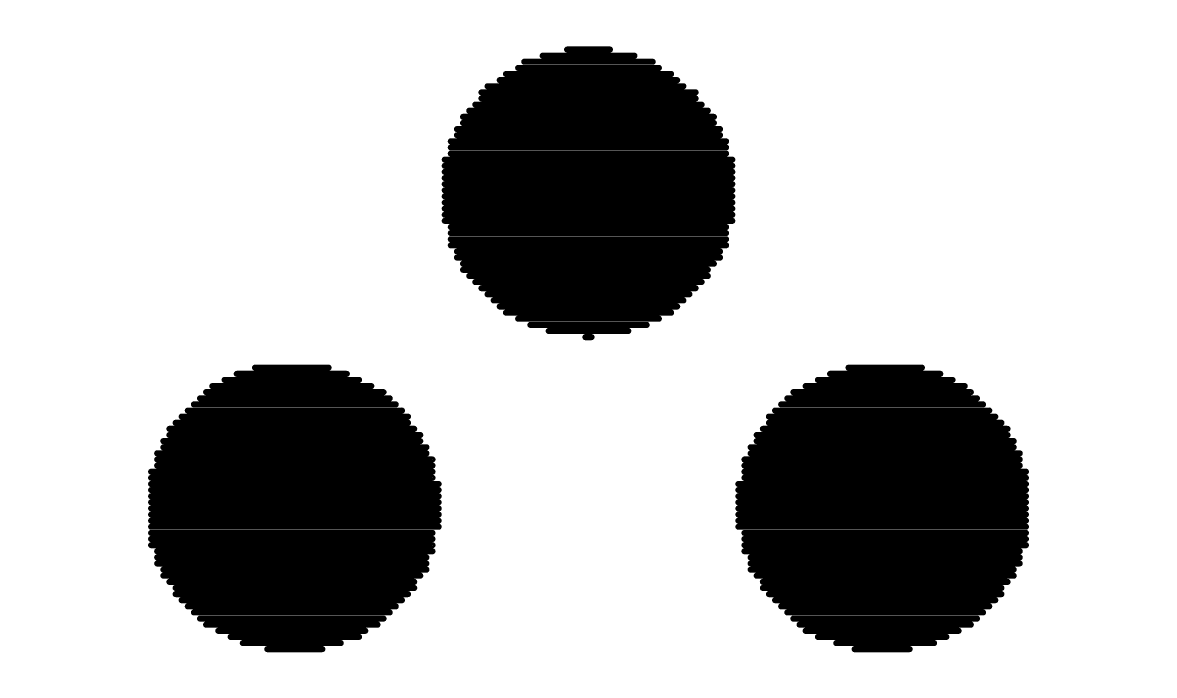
# Model space of a CAD drawing. Header units: millimetres. Extents: x -46.4 to 46.4, y -47.3 to 46.4.
# Drawn here: x -21.236 to -20.061, y -1.958 to -1.281 of the extents above; entities that cross this region are included whole.
import ezdxf

# ---------------------------------------------------------------- set-up
doc = ezdxf.new("R2010")
doc.units = ezdxf.units.MM
doc.layers.add('BottomOverlay', color=54, linetype='Continuous')
doc.layers.add('Mechanical1', color=6, linetype='Continuous')

# ---------------------------------------------------------------- blocks, each defined once
blk = doc.blocks.new('________2')
at = {"layer": 'BottomOverlay', "const_width": 0.00635}
for points in [[(3.3289, -4.3087), (3.3734, -4.3087)], [(3.2845, -4.3214), (3.4178, -4.3214)], [(3.3035, -4.3151), (3.3988, -4.3151)], [(3.2654, -4.3341), (3.4369, -4.3341)], [(3.2781, -4.3278), (3.4242, -4.3278)], [(3.2464, -4.3468), (3.4496, -4.3468)], [(3.2591, -4.3405), (3.4432, -4.3405)], [(3.24, -4.3532), (3.4623, -4.3532)], [(3.24, -4.3595), (3.4623, -4.3595)], [(3.2273, -4.3722), (3.475, -4.3722)], [(3.2337, -4.3659), (3.4686, -4.3659)], [(3.221, -4.3786), (3.4813, -4.3786)], [(3.221, -4.3849), (3.4813, -4.3849)], [(3.2146, -4.3913), (3.4877, -4.3913)], [(3.2083, -4.404), (3.494, -4.404)], [(3.2146, -4.3976), (3.4877, -4.3976)], [(3.2083, -4.4103), (3.494, -4.4103)], [(3.2083, -4.4167), (3.494, -4.4167)], [(3.2019, -4.423), (3.5004, -4.423)], [(3.2019, -4.4294), (3.5004, -4.4294)], [(3.2019, -4.4357), (3.5004, -4.4357)], [(3.2019, -4.4421), (3.5004, -4.4421)], [(3.2019, -4.4484), (3.5004, -4.4484)], [(3.2019, -4.4548), (3.5004, -4.4548)], [(3.2019, -4.4611), (3.5004, -4.4611)], [(3.2019, -4.4675), (3.5004, -4.4675)], [(3.2019, -4.4738), (3.5004, -4.4738)], [(3.2019, -4.4802), (3.5004, -4.4802)], [(3.2019, -4.4865), (3.5004, -4.4865)], [(3.2083, -4.4929), (3.494, -4.4929)], [(3.2083, -4.4992), (3.494, -4.4992)], [(3.2083, -4.5056), (3.494, -4.5056)], [(3.2083, -4.5119), (3.494, -4.5119)], [(3.2146, -4.5183), (3.4877, -4.5183)], [(3.2146, -4.5246), (3.4877, -4.5246)], [(3.221, -4.531), (3.4813, -4.531)], [(3.221, -4.5373), (3.475, -4.5373)], [(3.2273, -4.5437), (3.475, -4.5437)], [(3.2337, -4.55), (3.4686, -4.55)], [(3.24, -4.5564), (3.4623, -4.5564)], [(3.2464, -4.5627), (3.4559, -4.5627)], [(3.2527, -4.5691), (3.4496, -4.5691)], [(3.2591, -4.5754), (3.4432, -4.5754)], [(3.2654, -4.5818), (3.4369, -4.5818)], [(3.2781, -4.5881), (3.4242, -4.5881)], [(3.2908, -4.5945), (3.4115, -4.5945)], [(3.3099, -4.6008), (3.3924, -4.6008)], [(3.348, -4.6072), (3.3543, -4.6072)], [(3.0051, -4.6389), (3.0813, -4.6389)], [(3.621, -4.6389), (3.6972, -4.6389)], [(2.9733, -4.6516), (3.113, -4.6516)], [(2.986, -4.6453), (3.1003, -4.6453)], [(3.5893, -4.6516), (3.729, -4.6516)], [(3.602, -4.6453), (3.7163, -4.6453)], [(2.9543, -4.6643), (3.1384, -4.6643)], [(2.9606, -4.658), (3.1257, -4.658)], [(3.5639, -4.6643), (3.748, -4.6643)], [(3.5766, -4.658), (3.7417, -4.658)], [(2.9416, -4.677), (3.1511, -4.677)], [(2.9479, -4.6707), (3.1448, -4.6707)], [(3.5512, -4.677), (3.7607, -4.677)], [(3.5575, -4.6707), (3.7544, -4.6707)], [(2.9289, -4.6897), (3.1638, -4.6897)], [(2.9352, -4.6834), (3.1575, -4.6834)], [(3.5385, -4.6897), (3.7734, -4.6897)], [(3.5448, -4.6834), (3.7671, -4.6834)], [(2.9225, -4.6961), (3.1638, -4.6961)], [(3.5385, -4.6961), (3.7798, -4.6961)], [(2.9162, -4.7024), (3.1702, -4.7024)], [(2.9162, -4.7088), (3.1765, -4.7088)], [(3.5258, -4.7088), (3.7861, -4.7088)], [(3.5321, -4.7024), (3.7861, -4.7024)], [(2.9098, -4.7151), (3.1765, -4.7151)], [(2.9098, -4.7215), (3.1829, -4.7215)], [(3.5194, -4.7215), (3.7925, -4.7215)], [(3.5258, -4.7151), (3.7925, -4.7151)], [(2.9035, -4.7278), (3.1829, -4.7278)], [(2.9035, -4.7342), (3.1892, -4.7342)], [(3.5131, -4.7342), (3.7988, -4.7342)], [(3.5194, -4.7278), (3.7988, -4.7278)], [(2.8971, -4.7469), (3.1892, -4.7469)], [(2.9035, -4.7405), (3.1892, -4.7405)], [(3.5131, -4.7405), (3.7988, -4.7405)], [(3.5131, -4.7469), (3.8052, -4.7469)], [(2.8971, -4.7532), (3.1892, -4.7532)], [(2.8971, -4.7596), (3.1956, -4.7596)], [(3.5067, -4.7596), (3.8052, -4.7596)], [(3.5131, -4.7532), (3.8052, -4.7532)], [(2.8971, -4.7659), (3.1956, -4.7659)], [(2.8971, -4.7723), (3.1956, -4.7723)], [(3.5067, -4.7659), (3.8052, -4.7659)], [(3.5067, -4.7723), (3.8052, -4.7723)], [(2.8971, -4.7786), (3.1956, -4.7786)], [(3.5067, -4.7786), (3.8052, -4.7786)], [(2.8971, -4.785), (3.1956, -4.785)], [(2.8971, -4.7913), (3.1956, -4.7913)], [(3.5067, -4.785), (3.8052, -4.785)], [(3.5067, -4.7913), (3.8052, -4.7913)], [(2.8971, -4.7977), (3.1956, -4.7977)], [(2.8971, -4.804), (3.1956, -4.804)], [(3.5067, -4.7977), (3.8052, -4.7977)], [(3.5067, -4.804), (3.8052, -4.804)], [(2.8971, -4.8104), (3.1892, -4.8104)], [(2.8971, -4.8167), (3.1892, -4.8167)], [(3.5131, -4.8104), (3.8052, -4.8104)], [(3.5131, -4.8167), (3.8052, -4.8167)], [(2.8971, -4.8231), (3.1892, -4.8231)], [(2.9035, -4.8294), (3.1892, -4.8294)], [(3.5131, -4.8231), (3.8052, -4.8231)], [(3.5131, -4.8294), (3.7988, -4.8294)], [(2.9035, -4.8358), (3.1829, -4.8358)], [(2.9035, -4.8421), (3.1829, -4.8421)], [(3.5194, -4.8358), (3.7988, -4.8358)], [(3.5194, -4.8421), (3.7988, -4.8421)], [(2.9098, -4.8485), (3.1829, -4.8485)], [(2.9098, -4.8548), (3.1765, -4.8548)], [(3.5194, -4.8485), (3.7925, -4.8485)], [(3.5258, -4.8548), (3.7925, -4.8548)], [(2.9162, -4.8612), (3.1702, -4.8612)], [(3.5321, -4.8612), (3.7861, -4.8612)], [(2.9225, -4.8675), (3.1702, -4.8675)], [(2.9225, -4.8739), (3.1638, -4.8739)], [(3.5321, -4.8675), (3.7798, -4.8675)], [(3.5385, -4.8739), (3.7798, -4.8739)], [(2.9289, -4.8802), (3.1575, -4.8802)], [(2.9352, -4.8866), (3.1511, -4.8866)], [(3.5448, -4.8802), (3.7734, -4.8802)], [(3.5512, -4.8866), (3.7671, -4.8866)], [(2.9416, -4.8929), (3.1448, -4.8929)], [(2.9479, -4.8993), (3.1384, -4.8993)], [(3.5575, -4.8929), (3.7607, -4.8929)], [(3.5639, -4.8993), (3.7544, -4.8993)], [(2.9543, -4.9056), (3.1321, -4.9056)], [(2.967, -4.912), (3.1194, -4.912)], [(3.5702, -4.9056), (3.748, -4.9056)], [(3.5766, -4.912), (3.7353, -4.912)], [(2.9797, -4.9183), (3.113, -4.9183)], [(2.9924, -4.9247), (3.094, -4.9247)], [(3.5893, -4.9183), (3.7226, -4.9183)], [(3.6083, -4.9247), (3.7099, -4.9247)], [(3.0178, -4.931), (3.0749, -4.931)], [(3.6274, -4.931), (3.6845, -4.931)]]:
    blk.add_lwpolyline(points, dxfattribs=at)
at = {"layer": 'BottomOverlay', "const_width": 0.00317}
for points in [[(3.3274, -4.3087, 1), (3.3305, -4.3087, 1)], [(3.3718, -4.3087, 1), (3.375, -4.3087, 1)], [(3.2829, -4.3214, 1), (3.2861, -4.3214, 1)], [(3.302, -4.3151, 1), (3.3051, -4.3151, 1)], [(3.3972, -4.3151, 1), (3.4004, -4.3151, 1)], [(3.4163, -4.3214, 1), (3.4194, -4.3214, 1)], [(3.2639, -4.3341, 1), (3.267, -4.3341, 1)], [(3.2766, -4.3278, 1), (3.2797, -4.3278, 1)], [(3.4226, -4.3278, 1), (3.4258, -4.3278, 1)], [(3.4353, -4.3341, 1), (3.4385, -4.3341, 1)], [(3.2448, -4.3468, 1), (3.248, -4.3468, 1)], [(3.2575, -4.3405, 1), (3.2607, -4.3405, 1)], [(3.4417, -4.3405, 1), (3.4448, -4.3405, 1)], [(3.448, -4.3468, 1), (3.4512, -4.3468, 1)], [(3.2385, -4.3532, 1), (3.2416, -4.3532, 1)], [(3.2385, -4.3595, 1), (3.2416, -4.3595, 1)], [(3.4607, -4.3532, 1), (3.4639, -4.3532, 1)], [(3.4607, -4.3595, 1), (3.4639, -4.3595, 1)], [(3.2258, -4.3722, 1), (3.2289, -4.3722, 1)], [(3.2321, -4.3659, 1), (3.2353, -4.3659, 1)], [(3.4671, -4.3659, 1), (3.4702, -4.3659, 1)], [(3.4734, -4.3722, 1), (3.4766, -4.3722, 1)], [(3.2194, -4.3786, 1), (3.2226, -4.3786, 1)], [(3.2194, -4.3849, 1), (3.2226, -4.3849, 1)], [(3.4798, -4.3786, 1), (3.4829, -4.3786, 1)], [(3.4798, -4.3849, 1), (3.4829, -4.3849, 1)], [(3.2131, -4.3913, 1), (3.2162, -4.3913, 1)], [(3.4861, -4.3913, 1), (3.4893, -4.3913, 1)], [(3.2067, -4.404, 1), (3.2099, -4.404, 1)], [(3.2131, -4.3976, 1), (3.2162, -4.3976, 1)], [(3.4861, -4.3976, 1), (3.4893, -4.3976, 1)], [(3.4925, -4.404, 1), (3.4956, -4.404, 1)], [(3.2067, -4.4103, 1), (3.2099, -4.4103, 1)], [(3.2067, -4.4167, 1), (3.2099, -4.4167, 1)], [(3.4925, -4.4103, 1), (3.4956, -4.4103, 1)], [(3.4925, -4.4167, 1), (3.4956, -4.4167, 1)], [(3.2004, -4.423, 1), (3.2035, -4.423, 1)], [(3.2004, -4.4294, 1), (3.2035, -4.4294, 1)], [(3.4988, -4.423, 1), (3.502, -4.423, 1)], [(3.4988, -4.4294, 1), (3.502, -4.4294, 1)], [(3.2004, -4.4357, 1), (3.2035, -4.4357, 1)], [(3.2004, -4.4421, 1), (3.2035, -4.4421, 1)], [(3.4988, -4.4357, 1), (3.502, -4.4357, 1)], [(3.4988, -4.4421, 1), (3.502, -4.4421, 1)], [(3.2004, -4.4484, 1), (3.2035, -4.4484, 1)], [(3.2004, -4.4548, 1), (3.2035, -4.4548, 1)], [(3.4988, -4.4484, 1), (3.502, -4.4484, 1)], [(3.4988, -4.4548, 1), (3.502, -4.4548, 1)], [(3.2004, -4.4611, 1), (3.2035, -4.4611, 1)], [(3.4988, -4.4611, 1), (3.502, -4.4611, 1)], [(3.2004, -4.4675, 1), (3.2035, -4.4675, 1)], [(3.2004, -4.4738, 1), (3.2035, -4.4738, 1)], [(3.4988, -4.4675, 1), (3.502, -4.4675, 1)], [(3.4988, -4.4738, 1), (3.502, -4.4738, 1)], [(3.2004, -4.4802, 1), (3.2035, -4.4802, 1)], [(3.2004, -4.4865, 1), (3.2035, -4.4865, 1)], [(3.4988, -4.4802, 1), (3.502, -4.4802, 1)], [(3.4988, -4.4865, 1), (3.502, -4.4865, 1)], [(3.2067, -4.4929, 1), (3.2099, -4.4929, 1)], [(3.2067, -4.4992, 1), (3.2099, -4.4992, 1)], [(3.4925, -4.4929, 1), (3.4956, -4.4929, 1)], [(3.4925, -4.4992, 1), (3.4956, -4.4992, 1)], [(3.2067, -4.5056, 1), (3.2099, -4.5056, 1)], [(3.2067, -4.5119, 1), (3.2099, -4.5119, 1)], [(3.4925, -4.5056, 1), (3.4956, -4.5056, 1)], [(3.4925, -4.5119, 1), (3.4956, -4.5119, 1)], [(3.2131, -4.5183, 1), (3.2162, -4.5183, 1)], [(3.2131, -4.5246, 1), (3.2162, -4.5246, 1)], [(3.4861, -4.5183, 1), (3.4893, -4.5183, 1)], [(3.4861, -4.5246, 1), (3.4893, -4.5246, 1)], [(3.2194, -4.531, 1), (3.2226, -4.531, 1)], [(3.2194, -4.5373, 1), (3.2226, -4.5373, 1)], [(3.4734, -4.5373, 1), (3.4766, -4.5373, 1)], [(3.4798, -4.531, 1), (3.4829, -4.531, 1)], [(3.2258, -4.5437, 1), (3.2289, -4.5437, 1)], [(3.4734, -4.5437, 1), (3.4766, -4.5437, 1)], [(3.2321, -4.55, 1), (3.2353, -4.55, 1)], [(3.2385, -4.5564, 1), (3.2416, -4.5564, 1)], [(3.4607, -4.5564, 1), (3.4639, -4.5564, 1)], [(3.4671, -4.55, 1), (3.4702, -4.55, 1)], [(3.2448, -4.5627, 1), (3.248, -4.5627, 1)], [(3.2512, -4.5691, 1), (3.2543, -4.5691, 1)], [(3.448, -4.5691, 1), (3.4512, -4.5691, 1)], [(3.4544, -4.5627, 1), (3.4575, -4.5627, 1)], [(3.2575, -4.5754, 1), (3.2607, -4.5754, 1)], [(3.2639, -4.5818, 1), (3.267, -4.5818, 1)], [(3.4353, -4.5818, 1), (3.4385, -4.5818, 1)], [(3.4417, -4.5754, 1), (3.4448, -4.5754, 1)], [(3.2766, -4.5881, 1), (3.2797, -4.5881, 1)], [(3.2893, -4.5945, 1), (3.2924, -4.5945, 1)], [(3.4099, -4.5945, 1), (3.4131, -4.5945, 1)], [(3.4226, -4.5881, 1), (3.4258, -4.5881, 1)], [(3.3083, -4.6008, 1), (3.3115, -4.6008, 1)], [(3.3464, -4.6072, 1), (3.3496, -4.6072, 1)], [(3.3528, -4.6072, 1), (3.3559, -4.6072, 1)], [(3.3909, -4.6008, 1), (3.394, -4.6008, 1)], [(3.0035, -4.6389, 1), (3.0067, -4.6389, 1)], [(3.0797, -4.6389, 1), (3.0829, -4.6389, 1)], [(3.6195, -4.6389, 1), (3.6226, -4.6389, 1)], [(3.6957, -4.6389, 1), (3.6988, -4.6389, 1)], [(2.9718, -4.6516, 1), (2.9749, -4.6516, 1)], [(2.9845, -4.6453, 1), (2.9876, -4.6453, 1)], [(3.0988, -4.6453, 1), (3.1019, -4.6453, 1)], [(3.1115, -4.6516, 1), (3.1146, -4.6516, 1)], [(3.5877, -4.6516, 1), (3.5909, -4.6516, 1)], [(3.6004, -4.6453, 1), (3.6036, -4.6453, 1)], [(3.7147, -4.6453, 1), (3.7179, -4.6453, 1)], [(3.7274, -4.6516, 1), (3.7306, -4.6516, 1)], [(2.9527, -4.6643, 1), (2.9559, -4.6643, 1)], [(2.9591, -4.658, 1), (2.9622, -4.658, 1)], [(3.1242, -4.658, 1), (3.1273, -4.658, 1)], [(3.1369, -4.6643, 1), (3.14, -4.6643, 1)], [(3.5623, -4.6643, 1), (3.5655, -4.6643, 1)], [(3.575, -4.658, 1), (3.5782, -4.658, 1)], [(3.7401, -4.658, 1), (3.7433, -4.658, 1)], [(3.7465, -4.6643, 1), (3.7496, -4.6643, 1)], [(2.94, -4.677, 1), (2.9432, -4.677, 1)], [(2.9464, -4.6707, 1), (2.9495, -4.6707, 1)], [(3.1432, -4.6707, 1), (3.1464, -4.6707, 1)], [(3.1496, -4.677, 1), (3.1527, -4.677, 1)], [(3.5496, -4.677, 1), (3.5528, -4.677, 1)], [(3.556, -4.6707, 1), (3.5591, -4.6707, 1)], [(3.7528, -4.6707, 1), (3.756, -4.6707, 1)], [(3.7592, -4.677, 1), (3.7623, -4.677, 1)], [(2.9273, -4.6897, 1), (2.9305, -4.6897, 1)], [(2.9337, -4.6834, 1), (2.9368, -4.6834, 1)], [(3.1559, -4.6834, 1), (3.1591, -4.6834, 1)], [(3.1623, -4.6897, 1), (3.1654, -4.6897, 1)], [(3.5369, -4.6897, 1), (3.5401, -4.6897, 1)], [(3.5433, -4.6834, 1), (3.5464, -4.6834, 1)], [(3.7655, -4.6834, 1), (3.7687, -4.6834, 1)], [(3.7719, -4.6897, 1), (3.775, -4.6897, 1)], [(2.921, -4.6961, 1), (2.9241, -4.6961, 1)], [(3.1623, -4.6961, 1), (3.1654, -4.6961, 1)], [(3.5369, -4.6961, 1), (3.5401, -4.6961, 1)], [(3.7782, -4.6961, 1), (3.7814, -4.6961, 1)], [(2.9146, -4.7024, 1), (2.9178, -4.7024, 1)], [(2.9146, -4.7088, 1), (2.9178, -4.7088, 1)], [(3.1686, -4.7024, 1), (3.1718, -4.7024, 1)], [(3.175, -4.7088, 1), (3.1781, -4.7088, 1)], [(3.5242, -4.7088, 1), (3.5274, -4.7088, 1)], [(3.5306, -4.7024, 1), (3.5337, -4.7024, 1)], [(3.7846, -4.7024, 1), (3.7877, -4.7024, 1)], [(3.7846, -4.7088, 1), (3.7877, -4.7088, 1)], [(2.9083, -4.7151, 1), (2.9114, -4.7151, 1)], [(2.9083, -4.7215, 1), (2.9114, -4.7215, 1)], [(3.175, -4.7151, 1), (3.1781, -4.7151, 1)], [(3.1813, -4.7215, 1), (3.1845, -4.7215, 1)], [(3.5179, -4.7215, 1), (3.521, -4.7215, 1)], [(3.5242, -4.7151, 1), (3.5274, -4.7151, 1)], [(3.7909, -4.7151, 1), (3.7941, -4.7151, 1)], [(3.7909, -4.7215, 1), (3.7941, -4.7215, 1)], [(2.9019, -4.7278, 1), (2.9051, -4.7278, 1)], [(2.9019, -4.7342, 1), (2.9051, -4.7342, 1)], [(3.1813, -4.7278, 1), (3.1845, -4.7278, 1)], [(3.1877, -4.7342, 1), (3.1908, -4.7342, 1)], [(3.5115, -4.7342, 1), (3.5147, -4.7342, 1)], [(3.5179, -4.7278, 1), (3.521, -4.7278, 1)], [(3.7973, -4.7278, 1), (3.8004, -4.7278, 1)], [(3.7973, -4.7342, 1), (3.8004, -4.7342, 1)], [(2.8956, -4.7469, 1), (2.8987, -4.7469, 1)], [(2.9019, -4.7405, 1), (2.9051, -4.7405, 1)], [(3.1877, -4.7405, 1), (3.1908, -4.7405, 1)], [(3.1877, -4.7469, 1), (3.1908, -4.7469, 1)], [(3.5115, -4.7405, 1), (3.5147, -4.7405, 1)], [(3.5115, -4.7469, 1), (3.5147, -4.7469, 1)], [(3.7973, -4.7405, 1), (3.8004, -4.7405, 1)], [(3.8036, -4.7469, 1), (3.8068, -4.7469, 1)], [(2.8956, -4.7532, 1), (2.8987, -4.7532, 1)], [(2.8956, -4.7596, 1), (2.8987, -4.7596, 1)], [(3.1877, -4.7532, 1), (3.1908, -4.7532, 1)], [(3.194, -4.7596, 1), (3.1972, -4.7596, 1)], [(3.5052, -4.7596, 1), (3.5083, -4.7596, 1)], [(3.5115, -4.7532, 1), (3.5147, -4.7532, 1)], [(3.8036, -4.7532, 1), (3.8068, -4.7532, 1)], [(3.8036, -4.7596, 1), (3.8068, -4.7596, 1)], [(2.8956, -4.7659, 1), (2.8987, -4.7659, 1)], [(2.8956, -4.7723, 1), (2.8987, -4.7723, 1)], [(3.194, -4.7659, 1), (3.1972, -4.7659, 1)], [(3.194, -4.7723, 1), (3.1972, -4.7723, 1)], [(3.5052, -4.7659, 1), (3.5083, -4.7659, 1)], [(3.5052, -4.7723, 1), (3.5083, -4.7723, 1)], [(3.8036, -4.7659, 1), (3.8068, -4.7659, 1)], [(3.8036, -4.7723, 1), (3.8068, -4.7723, 1)], [(2.8956, -4.7786, 1), (2.8987, -4.7786, 1)], [(3.194, -4.7786, 1), (3.1972, -4.7786, 1)], [(3.5052, -4.7786, 1), (3.5083, -4.7786, 1)], [(3.8036, -4.7786, 1), (3.8068, -4.7786, 1)], [(2.8956, -4.785, 1), (2.8987, -4.785, 1)], [(2.8956, -4.7913, 1), (2.8987, -4.7913, 1)], [(3.194, -4.785, 1), (3.1972, -4.785, 1)], [(3.194, -4.7913, 1), (3.1972, -4.7913, 1)], [(3.5052, -4.785, 1), (3.5083, -4.785, 1)], [(3.5052, -4.7913, 1), (3.5083, -4.7913, 1)], [(3.8036, -4.785, 1), (3.8068, -4.785, 1)], [(3.8036, -4.7913, 1), (3.8068, -4.7913, 1)], [(2.8956, -4.7977, 1), (2.8987, -4.7977, 1)], [(2.8956, -4.804, 1), (2.8987, -4.804, 1)], [(3.194, -4.7977, 1), (3.1972, -4.7977, 1)], [(3.194, -4.804, 1), (3.1972, -4.804, 1)], [(3.5052, -4.7977, 1), (3.5083, -4.7977, 1)], [(3.5052, -4.804, 1), (3.5083, -4.804, 1)], [(3.8036, -4.7977, 1), (3.8068, -4.7977, 1)], [(3.8036, -4.804, 1), (3.8068, -4.804, 1)], [(2.8956, -4.8104, 1), (2.8987, -4.8104, 1)], [(2.8956, -4.8167, 1), (2.8987, -4.8167, 1)], [(3.1877, -4.8104, 1), (3.1908, -4.8104, 1)], [(3.1877, -4.8167, 1), (3.1908, -4.8167, 1)], [(3.5115, -4.8104, 1), (3.5147, -4.8104, 1)], [(3.5115, -4.8167, 1), (3.5147, -4.8167, 1)], [(3.8036, -4.8104, 1), (3.8068, -4.8104, 1)], [(3.8036, -4.8167, 1), (3.8068, -4.8167, 1)], [(2.8956, -4.8231, 1), (2.8987, -4.8231, 1)], [(2.9019, -4.8294, 1), (2.9051, -4.8294, 1)], [(3.1877, -4.8231, 1), (3.1908, -4.8231, 1)], [(3.1877, -4.8294, 1), (3.1908, -4.8294, 1)], [(3.5115, -4.8231, 1), (3.5147, -4.8231, 1)], [(3.5115, -4.8294, 1), (3.5147, -4.8294, 1)], [(3.7973, -4.8294, 1), (3.8004, -4.8294, 1)], [(3.8036, -4.8231, 1), (3.8068, -4.8231, 1)], [(2.9019, -4.8358, 1), (2.9051, -4.8358, 1)], [(2.9019, -4.8421, 1), (2.9051, -4.8421, 1)], [(3.1813, -4.8358, 1), (3.1845, -4.8358, 1)], [(3.1813, -4.8421, 1), (3.1845, -4.8421, 1)], [(3.5179, -4.8358, 1), (3.521, -4.8358, 1)], [(3.5179, -4.8421, 1), (3.521, -4.8421, 1)], [(3.7973, -4.8358, 1), (3.8004, -4.8358, 1)], [(3.7973, -4.8421, 1), (3.8004, -4.8421, 1)], [(2.9083, -4.8485, 1), (2.9114, -4.8485, 1)], [(2.9083, -4.8548, 1), (2.9114, -4.8548, 1)], [(3.175, -4.8548, 1), (3.1781, -4.8548, 1)], [(3.1813, -4.8485, 1), (3.1845, -4.8485, 1)], [(3.5179, -4.8485, 1), (3.521, -4.8485, 1)], [(3.5242, -4.8548, 1), (3.5274, -4.8548, 1)], [(3.7909, -4.8485, 1), (3.7941, -4.8485, 1)], [(3.7909, -4.8548, 1), (3.7941, -4.8548, 1)], [(2.9146, -4.8612, 1), (2.9178, -4.8612, 1)], [(3.1686, -4.8612, 1), (3.1718, -4.8612, 1)], [(3.5306, -4.8612, 1), (3.5337, -4.8612, 1)], [(3.7846, -4.8612, 1), (3.7877, -4.8612, 1)], [(2.921, -4.8675, 1), (2.9241, -4.8675, 1)], [(2.921, -4.8739, 1), (2.9241, -4.8739, 1)], [(3.1623, -4.8739, 1), (3.1654, -4.8739, 1)], [(3.1686, -4.8675, 1), (3.1718, -4.8675, 1)], [(3.5306, -4.8675, 1), (3.5337, -4.8675, 1)], [(3.5369, -4.8739, 1), (3.5401, -4.8739, 1)], [(3.7782, -4.8675, 1), (3.7814, -4.8675, 1)], [(3.7782, -4.8739, 1), (3.7814, -4.8739, 1)], [(2.9273, -4.8802, 1), (2.9305, -4.8802, 1)], [(2.9337, -4.8866, 1), (2.9368, -4.8866, 1)], [(3.1496, -4.8866, 1), (3.1527, -4.8866, 1)], [(3.1559, -4.8802, 1), (3.1591, -4.8802, 1)], [(3.5433, -4.8802, 1), (3.5464, -4.8802, 1)], [(3.5496, -4.8866, 1), (3.5528, -4.8866, 1)], [(3.7655, -4.8866, 1), (3.7687, -4.8866, 1)], [(3.7719, -4.8802, 1), (3.775, -4.8802, 1)], [(2.94, -4.8929, 1), (2.9432, -4.8929, 1)], [(2.9464, -4.8993, 1), (2.9495, -4.8993, 1)], [(3.1369, -4.8993, 1), (3.14, -4.8993, 1)], [(3.1432, -4.8929, 1), (3.1464, -4.8929, 1)], [(3.556, -4.8929, 1), (3.5591, -4.8929, 1)], [(3.5623, -4.8993, 1), (3.5655, -4.8993, 1)], [(3.7528, -4.8993, 1), (3.756, -4.8993, 1)], [(3.7592, -4.8929, 1), (3.7623, -4.8929, 1)], [(2.9527, -4.9056, 1), (2.9559, -4.9056, 1)], [(2.9654, -4.912, 1), (2.9686, -4.912, 1)], [(3.1178, -4.912, 1), (3.121, -4.912, 1)], [(3.1305, -4.9056, 1), (3.1337, -4.9056, 1)], [(3.5687, -4.9056, 1), (3.5718, -4.9056, 1)], [(3.575, -4.912, 1), (3.5782, -4.912, 1)], [(3.7338, -4.912, 1), (3.7369, -4.912, 1)], [(3.7465, -4.9056, 1), (3.7496, -4.9056, 1)], [(2.9781, -4.9183, 1), (2.9813, -4.9183, 1)], [(2.9908, -4.9247, 1), (2.994, -4.9247, 1)], [(3.0924, -4.9247, 1), (3.0956, -4.9247, 1)], [(3.1115, -4.9183, 1), (3.1146, -4.9183, 1)], [(3.5877, -4.9183, 1), (3.5909, -4.9183, 1)], [(3.6068, -4.9247, 1), (3.6099, -4.9247, 1)], [(3.7084, -4.9247, 1), (3.7115, -4.9247, 1)], [(3.7211, -4.9183, 1), (3.7242, -4.9183, 1)], [(3.0162, -4.931, 1), (3.0194, -4.931, 1)], [(3.0734, -4.931, 1), (3.0765, -4.931, 1)], [(3.6258, -4.931, 1), (3.629, -4.931, 1)], [(3.683, -4.931, 1), (3.6861, -4.931, 1)]]:
    blk.add_lwpolyline(points, format="xyb", close=True, dxfattribs=at)

msp = doc.modelspace()

# ---------------------------------------------------------------- linework, layer by layer
at = {"layer": 'BottomOverlay', "const_width": 0.508}
msp.add_lwpolyline([(-12.3943, -8.4487, -0.221527), (-28.929, -0.9392)], format="xyb", dxfattribs=at)
at = {"layer": 'Mechanical1', "const_width": 0.254}
msp.add_lwpolyline([(0, -46.2567, -0.414214), (-46.2567, 0)], format="xyb", dxfattribs=at)

# ---------------------------------------------------------------- block references
at = {"rotation": 360}
msp.add_blockref('________2', (-24, 3), dxfattribs=at)

doc.saveas('drawing.dxf')
